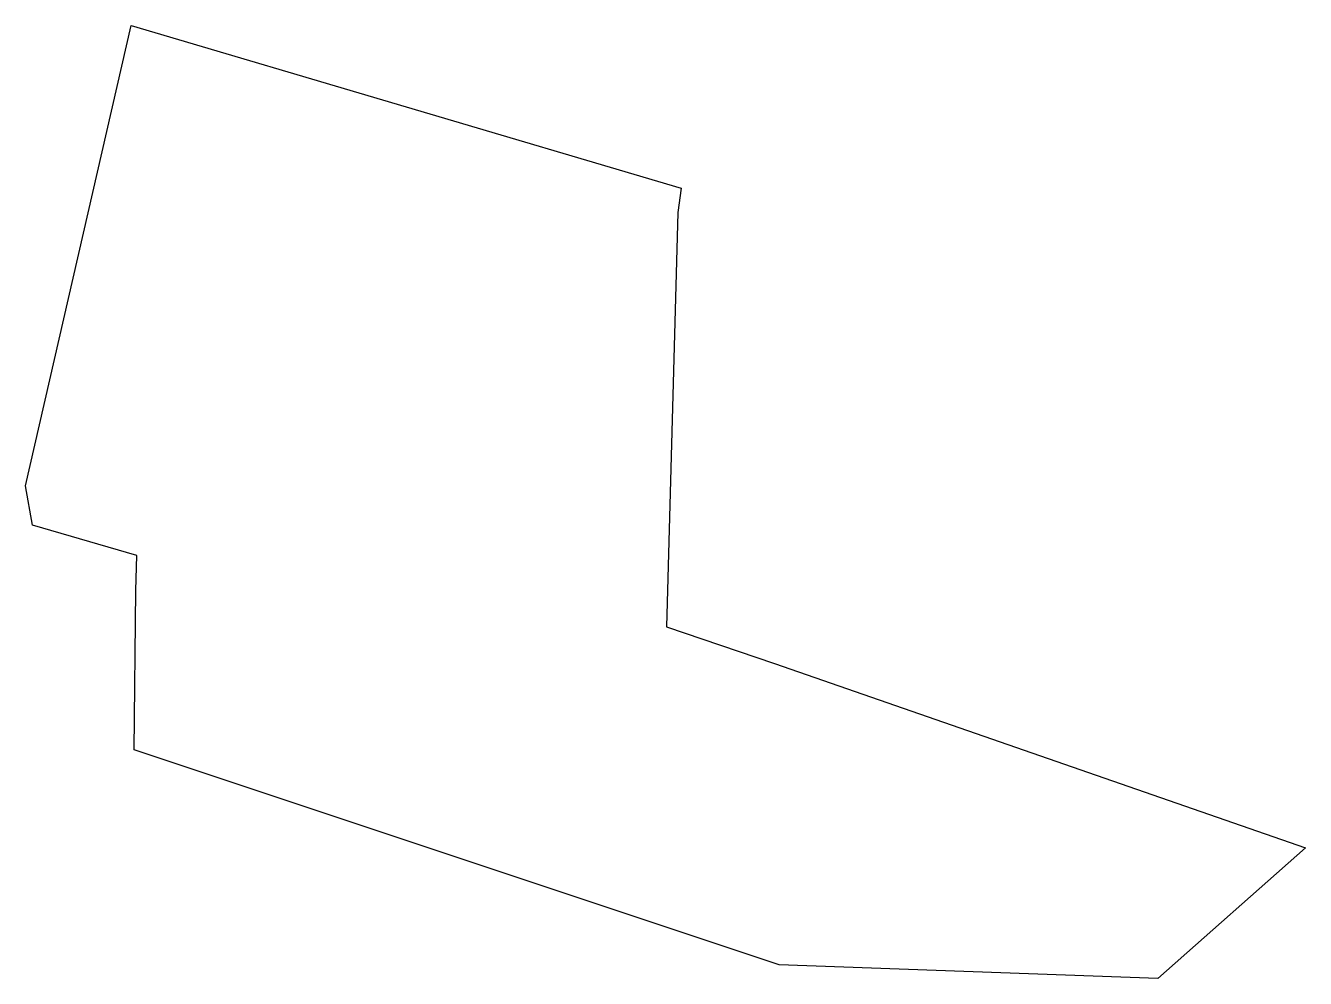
# Model space of a CAD drawing. Header units: metres. Extents: x 257198.9 to 257293.3, y 386076 to 386146.2.
import ezdxf

# ---------------------------------------------------------------- set-up
doc = ezdxf.new("R2010")
doc.units = ezdxf.units.M

msp = doc.modelspace()

# ---------------------------------------------------------------- linework, layer by layer
msp.add_polyline3d([(257207.013808, 386104.570743, 187.66569), (257207.087343, 386107.168599, 184.358496), (257199.399751, 386109.395751, 184.538462), (257198.881539, 386112.292306, 181.084505), (257206.658053, 386146.237569, 135.219046), (257247.212777, 386134.254731, 134.564764), (257246.978108, 386132.463062, 136.917209), (257246.143199, 386101.905974, 175.806167), (257254.11486, 386099.187218, 176.13611), (257293.253099, 386085.614794, 178.038999), (257282.372117, 386075.978924, 194.432859), (257254.447152, 386076.968065, 204.048213), (257206.882064, 386092.84226, 202.518714), (257207.013808, 386104.570743, 187.66569)])

doc.saveas('drawing.dxf')
